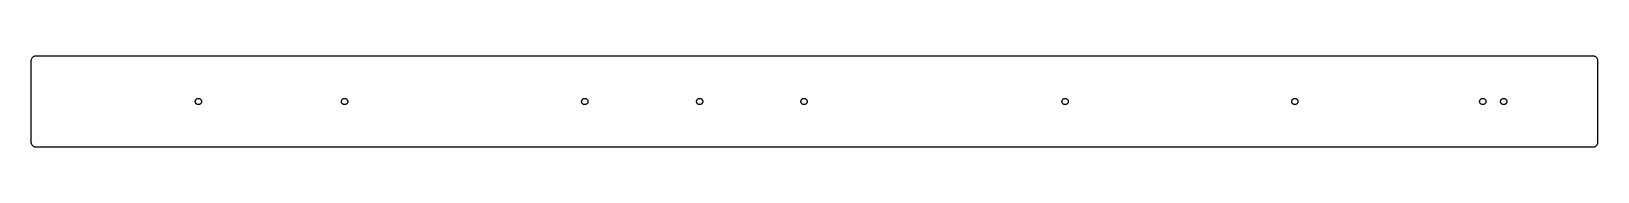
# Model space of a CAD drawing. Extents: x -749 to 751, y -58 to 30.
import ezdxf

# ---------------------------------------------------------------- set-up
doc = ezdxf.new("R2010")
doc.units = 0
doc.layers.add('layer_1', color=250, linetype='CONTINUOUS')

msp = doc.modelspace()

# ---------------------------------------------------------------- linework, layer by layer
at = {"layer": 'layer_1'}
for points in [[(-744.2, 30.1), (745.9, 30.1), (746.4, 30.1), (746.9, 30), (747.3, 29.9), (747.8, 29.7), (748.2, 29.5), (748.6, 29.3), (749, 29), (749.4, 28.7), (749.7, 28.3), (750, 27.9), (750.2, 27.5), (750.4, 27.1), (750.6, 26.6), (750.7, 26.2), (750.8, 25.7), (750.8, 25.2), (750.8, -52.9), (750.8, -53.5), (750.7, -53.9), (750.6, -54.4), (750.4, -54.9), (750.2, -55.3), (750, -55.7), (749.7, -56.1), (749.4, -56.4), (749, -56.8), (748.6, -57), (748.2, -57.3), (747.8, -57.5), (747.3, -57.7), (746.9, -57.8), (746.4, -57.9), (745.9, -57.9), (-744.2, -57.9), (-744.7, -57.9), (-745.2, -57.8), (-745.7, -57.7), (-746.2, -57.5), (-746.6, -57.3), (-747, -57), (-747.4, -56.8), (-747.7, -56.4), (-748.1, -56.1), (-748.3, -55.7), (-748.6, -55.3), (-748.8, -54.9), (-749, -54.4), (-749.1, -53.9), (-749.2, -53.5), (-749.2, -52.9), (-749.2, 25.2), (-749.2, 25.7), (-749.1, 26.2), (-749, 26.6), (-748.8, 27.1), (-748.6, 27.5), (-748.3, 27.9), (-748.1, 28.3), (-747.7, 28.7), (-747.4, 29), (-747, 29.3), (-746.6, 29.5), (-746.2, 29.7), (-745.7, 29.9), (-745.2, 30), (-744.7, 30.1), (-744.2, 30.1)], [(-589.2, -10.9), (-588.9, -10.9), (-588.6, -11), (-588.3, -11), (-588, -11.1), (-587.8, -11.3), (-587.5, -11.4), (-587.3, -11.6), (-587.1, -11.8), (-586.9, -12), (-586.7, -12.2), (-586.5, -12.5), (-586.4, -12.7), (-586.3, -13), (-586.2, -13.3), (-586.2, -13.6), (-586.2, -13.9), (-586.2, -14.2), (-586.2, -14.5), (-586.3, -14.8), (-586.4, -15.1), (-586.5, -15.3), (-586.7, -15.6), (-586.9, -15.8), (-587.1, -16), (-587.3, -16.2), (-587.5, -16.4), (-587.8, -16.5), (-588, -16.7), (-588.3, -16.8), (-588.6, -16.8), (-588.9, -16.9), (-589.2, -16.9), (-589.5, -16.9), (-589.8, -16.8), (-590.1, -16.8), (-590.4, -16.7), (-590.6, -16.5), (-590.9, -16.4), (-591.1, -16.2), (-591.3, -16), (-591.5, -15.8), (-591.7, -15.6), (-591.8, -15.3), (-591.9, -15.1), (-592, -14.8), (-592.1, -14.5), (-592.2, -14.2), (-592.2, -13.9), (-592.2, -13.6), (-592.1, -13.3), (-592, -13), (-591.9, -12.7), (-591.8, -12.5), (-591.7, -12.2), (-591.5, -12), (-591.3, -11.8), (-591.1, -11.6), (-590.9, -11.4), (-590.6, -11.3), (-590.4, -11.1), (-590.1, -11), (-589.8, -11), (-589.5, -10.9), (-589.2, -10.9)], [(-449.2, -10.9), (-448.9, -10.9), (-448.6, -11), (-448.3, -11), (-448, -11.1), (-447.8, -11.3), (-447.5, -11.4), (-447.3, -11.6), (-447.1, -11.8), (-446.9, -12), (-446.7, -12.2), (-446.5, -12.5), (-446.4, -12.7), (-446.3, -13), (-446.2, -13.3), (-446.2, -13.6), (-446.2, -13.9), (-446.2, -14.2), (-446.2, -14.5), (-446.3, -14.8), (-446.4, -15.1), (-446.5, -15.3), (-446.7, -15.6), (-446.9, -15.8), (-447.1, -16), (-447.3, -16.2), (-447.5, -16.4), (-447.8, -16.5), (-448, -16.7), (-448.3, -16.8), (-448.6, -16.8), (-448.9, -16.9), (-449.2, -16.9), (-449.5, -16.9), (-449.8, -16.8), (-450.1, -16.8), (-450.4, -16.7), (-450.6, -16.5), (-450.9, -16.4), (-451.1, -16.2), (-451.3, -16), (-451.5, -15.8), (-451.7, -15.6), (-451.8, -15.3), (-451.9, -15.1), (-452, -14.8), (-452.1, -14.5), (-452.2, -14.2), (-452.2, -13.9), (-452.2, -13.6), (-452.1, -13.3), (-452, -13), (-451.9, -12.7), (-451.8, -12.5), (-451.7, -12.2), (-451.5, -12), (-451.3, -11.8), (-451.1, -11.6), (-450.9, -11.4), (-450.6, -11.3), (-450.4, -11.1), (-450.1, -11), (-449.8, -11), (-449.5, -10.9), (-449.2, -10.9)], [(-219.2, -10.9), (-218.9, -10.9), (-218.6, -11), (-218.3, -11), (-218, -11.1), (-217.8, -11.3), (-217.5, -11.4), (-217.3, -11.6), (-217.1, -11.8), (-216.9, -12), (-216.7, -12.2), (-216.5, -12.5), (-216.4, -12.7), (-216.3, -13), (-216.2, -13.3), (-216.2, -13.6), (-216.2, -13.9), (-216.2, -14.2), (-216.2, -14.5), (-216.3, -14.8), (-216.4, -15.1), (-216.5, -15.3), (-216.7, -15.6), (-216.9, -15.8), (-217.1, -16), (-217.3, -16.2), (-217.5, -16.4), (-217.8, -16.5), (-218, -16.7), (-218.3, -16.8), (-218.6, -16.8), (-218.9, -16.9), (-219.2, -16.9), (-219.5, -16.9), (-219.8, -16.8), (-220.1, -16.8), (-220.4, -16.7), (-220.6, -16.5), (-220.9, -16.4), (-221.1, -16.2), (-221.3, -16), (-221.5, -15.8), (-221.7, -15.6), (-221.8, -15.3), (-221.9, -15.1), (-222, -14.8), (-222.1, -14.5), (-222.2, -14.2), (-222.2, -13.9), (-222.2, -13.6), (-222.1, -13.3), (-222, -13), (-221.9, -12.7), (-221.8, -12.5), (-221.7, -12.2), (-221.5, -12), (-221.3, -11.8), (-221.1, -11.6), (-220.9, -11.4), (-220.6, -11.3), (-220.4, -11.1), (-220.1, -11), (-219.8, -11), (-219.5, -10.9), (-219.2, -10.9)], [(-109.2, -10.9), (-108.9, -10.9), (-108.6, -11), (-108.3, -11), (-108, -11.1), (-107.8, -11.3), (-107.5, -11.4), (-107.3, -11.6), (-107.1, -11.8), (-106.9, -12), (-106.7, -12.2), (-106.5, -12.5), (-106.4, -12.7), (-106.3, -13), (-106.2, -13.3), (-106.2, -13.6), (-106.2, -13.9), (-106.2, -14.2), (-106.2, -14.5), (-106.3, -14.8), (-106.4, -15.1), (-106.5, -15.3), (-106.7, -15.6), (-106.9, -15.8), (-107.1, -16), (-107.3, -16.2), (-107.5, -16.4), (-107.8, -16.5), (-108, -16.7), (-108.3, -16.8), (-108.6, -16.8), (-108.9, -16.9), (-109.2, -16.9), (-109.5, -16.9), (-109.8, -16.8), (-110.1, -16.8), (-110.4, -16.7), (-110.6, -16.5), (-110.9, -16.4), (-111.1, -16.2), (-111.3, -16), (-111.5, -15.8), (-111.7, -15.6), (-111.8, -15.3), (-111.9, -15.1), (-112, -14.8), (-112.1, -14.5), (-112.2, -14.2), (-112.2, -13.9), (-112.2, -13.6), (-112.1, -13.3), (-112, -13), (-111.9, -12.7), (-111.8, -12.5), (-111.7, -12.2), (-111.5, -12), (-111.3, -11.8), (-111.1, -11.6), (-110.9, -11.4), (-110.6, -11.3), (-110.4, -11.1), (-110.1, -11), (-109.8, -11), (-109.5, -10.9), (-109.2, -10.9)], [(-9.2, -10.9), (-8.9, -10.9), (-8.6, -11), (-8.3, -11), (-8, -11.1), (-7.8, -11.3), (-7.5, -11.4), (-7.3, -11.6), (-7.1, -11.8), (-6.9, -12), (-6.7, -12.2), (-6.5, -12.5), (-6.4, -12.7), (-6.3, -13), (-6.2, -13.3), (-6.2, -13.6), (-6.2, -13.9), (-6.2, -14.2), (-6.2, -14.5), (-6.3, -14.8), (-6.4, -15.1), (-6.5, -15.3), (-6.7, -15.6), (-6.9, -15.8), (-7.1, -16), (-7.3, -16.2), (-7.5, -16.4), (-7.8, -16.5), (-8, -16.7), (-8.3, -16.8), (-8.6, -16.8), (-8.9, -16.9), (-9.2, -16.9), (-9.5, -16.9), (-9.8, -16.8), (-10.1, -16.8), (-10.4, -16.7), (-10.6, -16.5), (-10.9, -16.4), (-11.1, -16.2), (-11.3, -16), (-11.5, -15.8), (-11.7, -15.6), (-11.8, -15.3), (-11.9, -15.1), (-12, -14.8), (-12.1, -14.5), (-12.2, -14.2), (-12.2, -13.9), (-12.2, -13.6), (-12.1, -13.3), (-12, -13), (-11.9, -12.7), (-11.8, -12.5), (-11.7, -12.2), (-11.5, -12), (-11.3, -11.8), (-11.1, -11.6), (-10.9, -11.4), (-10.6, -11.3), (-10.4, -11.1), (-10.1, -11), (-9.8, -11), (-9.5, -10.9), (-9.2, -10.9)], [(240.8, -10.9), (241.1, -10.9), (241.4, -11), (241.7, -11), (242, -11.1), (242.2, -11.3), (242.5, -11.4), (242.7, -11.6), (242.9, -11.8), (243.1, -12), (243.3, -12.2), (243.5, -12.5), (243.6, -12.7), (243.7, -13), (243.8, -13.3), (243.8, -13.6), (243.8, -13.9), (243.8, -14.2), (243.8, -14.5), (243.7, -14.8), (243.6, -15.1), (243.5, -15.3), (243.3, -15.6), (243.1, -15.8), (242.9, -16), (242.7, -16.2), (242.5, -16.4), (242.2, -16.5), (242, -16.7), (241.7, -16.8), (241.4, -16.8), (241.1, -16.9), (240.8, -16.9), (240.5, -16.9), (240.2, -16.8), (239.9, -16.8), (239.6, -16.7), (239.4, -16.5), (239.1, -16.4), (238.9, -16.2), (238.7, -16), (238.5, -15.8), (238.3, -15.6), (238.2, -15.3), (238.1, -15.1), (238, -14.8), (237.9, -14.5), (237.8, -14.2), (237.8, -13.9), (237.8, -13.6), (237.9, -13.3), (238, -13), (238.1, -12.7), (238.2, -12.5), (238.3, -12.2), (238.5, -12), (238.7, -11.8), (238.9, -11.6), (239.1, -11.4), (239.4, -11.3), (239.6, -11.1), (239.9, -11), (240.2, -11), (240.5, -10.9), (240.8, -10.9)], [(460.8, -10.9), (461.1, -10.9), (461.4, -11), (461.7, -11), (462, -11.1), (462.2, -11.3), (462.5, -11.4), (462.7, -11.6), (462.9, -11.8), (463.1, -12), (463.3, -12.2), (463.5, -12.5), (463.6, -12.7), (463.7, -13), (463.8, -13.3), (463.8, -13.6), (463.8, -13.9), (463.8, -14.2), (463.8, -14.5), (463.7, -14.8), (463.6, -15.1), (463.5, -15.3), (463.3, -15.6), (463.1, -15.8), (462.9, -16), (462.7, -16.2), (462.5, -16.4), (462.2, -16.5), (462, -16.7), (461.7, -16.8), (461.4, -16.8), (461.1, -16.9), (460.8, -16.9), (460.5, -16.9), (460.2, -16.8), (459.9, -16.8), (459.6, -16.7), (459.4, -16.5), (459.1, -16.4), (458.9, -16.2), (458.7, -16), (458.5, -15.8), (458.3, -15.6), (458.2, -15.3), (458.1, -15.1), (458, -14.8), (457.9, -14.5), (457.8, -14.2), (457.8, -13.9), (457.8, -13.6), (457.9, -13.3), (458, -13), (458.1, -12.7), (458.2, -12.5), (458.3, -12.2), (458.5, -12), (458.7, -11.8), (458.9, -11.6), (459.1, -11.4), (459.4, -11.3), (459.6, -11.1), (459.9, -11), (460.2, -11), (460.5, -10.9), (460.8, -10.9)], [(640.8, -10.9), (641.1, -10.9), (641.4, -11), (641.7, -11), (642, -11.1), (642.2, -11.3), (642.5, -11.4), (642.7, -11.6), (642.9, -11.8), (643.1, -12), (643.3, -12.2), (643.5, -12.5), (643.6, -12.7), (643.7, -13), (643.8, -13.3), (643.8, -13.6), (643.8, -13.9), (643.8, -14.2), (643.8, -14.5), (643.7, -14.8), (643.6, -15.1), (643.5, -15.3), (643.3, -15.6), (643.1, -15.8), (642.9, -16), (642.7, -16.2), (642.5, -16.4), (642.2, -16.5), (642, -16.7), (641.7, -16.8), (641.4, -16.8), (641.1, -16.9), (640.8, -16.9), (640.5, -16.9), (640.2, -16.8), (639.9, -16.8), (639.6, -16.7), (639.4, -16.5), (639.1, -16.4), (638.9, -16.2), (638.7, -16), (638.5, -15.8), (638.3, -15.6), (638.2, -15.3), (638.1, -15.1), (638, -14.8), (637.9, -14.5), (637.8, -14.2), (637.8, -13.9), (637.8, -13.6), (637.9, -13.3), (638, -13), (638.1, -12.7), (638.2, -12.5), (638.3, -12.2), (638.5, -12), (638.7, -11.8), (638.9, -11.6), (639.1, -11.4), (639.4, -11.3), (639.6, -11.1), (639.9, -11), (640.2, -11), (640.5, -10.9), (640.8, -10.9)], [(660.8, -10.9), (661.1, -10.9), (661.4, -11), (661.7, -11), (662, -11.1), (662.2, -11.3), (662.5, -11.4), (662.7, -11.6), (662.9, -11.8), (663.1, -12), (663.3, -12.2), (663.5, -12.5), (663.6, -12.7), (663.7, -13), (663.8, -13.3), (663.8, -13.6), (663.8, -13.9), (663.8, -14.2), (663.8, -14.5), (663.7, -14.8), (663.6, -15.1), (663.5, -15.3), (663.3, -15.6), (663.1, -15.8), (662.9, -16), (662.7, -16.2), (662.5, -16.4), (662.2, -16.5), (662, -16.7), (661.7, -16.8), (661.4, -16.8), (661.1, -16.9), (660.8, -16.9), (660.5, -16.9), (660.2, -16.8), (659.9, -16.8), (659.6, -16.7), (659.4, -16.5), (659.1, -16.4), (658.9, -16.2), (658.7, -16), (658.5, -15.8), (658.3, -15.6), (658.2, -15.3), (658.1, -15.1), (658, -14.8), (657.9, -14.5), (657.8, -14.2), (657.8, -13.9), (657.8, -13.6), (657.9, -13.3), (658, -13), (658.1, -12.7), (658.2, -12.5), (658.3, -12.2), (658.5, -12), (658.7, -11.8), (658.9, -11.6), (659.1, -11.4), (659.4, -11.3), (659.6, -11.1), (659.9, -11), (660.2, -11), (660.5, -10.9), (660.8, -10.9)]]:
    msp.add_lwpolyline(points, close=True, dxfattribs=at)

doc.saveas('drawing.dxf')
